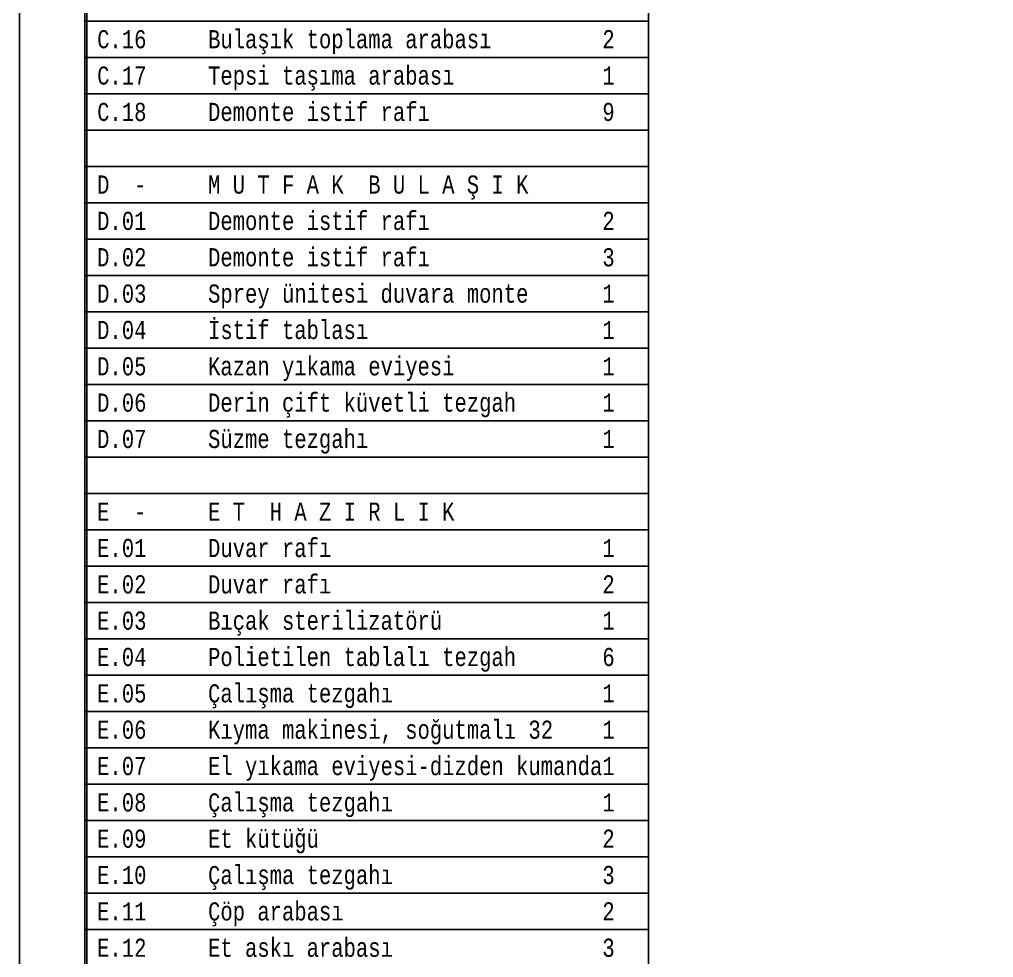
# Model space of a CAD drawing. Header units: millimetres. Extents: x 1443065 to 1517367, y 3763150 to 3779068.
# Drawn here: x 1443065 to 1444514, y 3768400 to 3769796 of the extents above; entities that cross this region are included whole.
import ezdxf

# ---------------------------------------------------------------- set-up
doc = ezdxf.new("R2010")
doc.units = ezdxf.units.MM
for name, color, linetype in [('BL-C', 140, 'Continuous'), ('BL-D', 180, 'Continuous'), ('BL-E', 32, 'Continuous'), ('BL-Z', 117, 'Continuous'), ('m-YAZ_pafta', 7, 'Continuous')]:
    doc.layers.add(name, color=color, linetype=linetype)
doc.styles.add('antet', font='monos.ttf', dxfattribs={"width": 0.8})

msp = doc.modelspace()

# ---------------------------------------------------------------- linework, layer by layer
at = {"layer": 'BL-C'}
for points in [[(1443161.9, 3769793.9), (1444000.2, 3769793.9)], [(1443161.9, 3769739.8), (1444000.2, 3769739.8)], [(1443161.9, 3769685.7), (1444000.2, 3769685.7)], [(1443161.9, 3769631.6), (1444000.2, 3769631.6)], [(1443161.9, 3769577.5), (1444000.2, 3769577.5)]]:
    msp.add_lwpolyline(points, dxfattribs=at)
at = {"layer": 'BL-D'}
for points in [[(1443161.9, 3769523.4), (1444000.2, 3769523.4)], [(1443161.9, 3769469.4), (1444000.2, 3769469.4)], [(1443161.9, 3769415.3), (1444000.2, 3769415.3)], [(1443161.9, 3769361.2), (1444000.2, 3769361.2)], [(1443161.9, 3769307.1), (1444000.2, 3769307.1)], [(1443161.9, 3769253), (1444000.2, 3769253)], [(1443161.9, 3769198.9), (1444000.2, 3769198.9)], [(1443161.9, 3769144.9), (1444000.2, 3769144.9)], [(1443161.9, 3769090.8), (1444000.2, 3769090.8)]]:
    msp.add_lwpolyline(points, dxfattribs=at)
at = {"layer": 'BL-E'}
for points in [[(1443161.9, 3769036.7), (1444000.2, 3769036.7)], [(1443161.9, 3768982.6), (1444000.2, 3768982.6)], [(1443161.9, 3768928.5), (1444000.2, 3768928.5)], [(1443161.9, 3768874.4), (1444000.2, 3768874.4)], [(1443161.9, 3768820.4), (1444000.2, 3768820.4)], [(1443161.9, 3768766.3), (1444000.2, 3768766.3)], [(1443161.9, 3768712.2), (1444000.2, 3768712.2)], [(1443161.9, 3768658.1), (1444000.2, 3768658.1)], [(1443161.9, 3768604), (1444000.2, 3768604)], [(1443161.9, 3768549.9), (1444000.2, 3768549.9)], [(1443161.9, 3768495.9), (1444000.2, 3768495.9)], [(1443161.9, 3768441.8), (1444000.2, 3768441.8)]]:
    msp.add_lwpolyline(points, dxfattribs=at)
at = {"layer": 'BL-Z'}
for p, q in [((1443164.6, 3773049.7), (1443164.6, 3763260.5)), ((1443161.9, 3773038.9), (1443161.9, 3763249.7)), ((1444000.2, 3773038.9), (1444000.2, 3763249.7))]:
    msp.add_line(p, q, dxfattribs=at)
at = {"layer": 'm-YAZ_pafta'}
for points in [[(1443064.6, 3773149.7), (1456820.5, 3773149.7), (1456820.5, 3763149.7), (1443064.6, 3763149.7)], [(1443164.6, 3773049.7), (1456720.5, 3773049.7), (1456720.5, 3763249.7), (1443164.6, 3763249.7)]]:
    msp.add_lwpolyline(points, close=True, dxfattribs=at)

# ---------------------------------------------------------------- texts
at = {"layer": 'BL-C', "style": 'antet', "width": 0.8}
for s, p in [(' C.16     Bulaşık toplama arabası         2', (1443161.9, 3769753.3)), (' C.17     Tepsi taşıma arabası            1', (1443161.9, 3769699.2)), (' C.18     Demonte istif rafı              9', (1443161.9, 3769645.1))]:
    msp.add_text(s, height=27.042, dxfattribs=at).set_placement(p)
at = {"layer": 'BL-D', "style": 'antet', "width": 0.8}
for s, p in [(' D  -     M U T F A K  B U L A Ş I K', (1443161.9, 3769537)), (' D.01     Demonte istif rafı              2', (1443161.9, 3769482.9)), (' D.02     Demonte istif rafı              3', (1443161.9, 3769428.8)), (' D.03     Sprey ünitesi duvara monte      1', (1443161.9, 3769374.7)), (' D.04     İstif tablası                   1', (1443161.9, 3769320.6)), (' D.05     Kazan yıkama eviyesi            1', (1443161.9, 3769266.5)), (' D.06     Derin çift küvetli tezgah       1', (1443161.9, 3769212.5)), (' D.07     Süzme tezgahı                   1', (1443161.9, 3769158.4))]:
    msp.add_text(s, height=27.042, dxfattribs=at).set_placement(p)
at = {"layer": 'BL-E', "style": 'antet', "width": 0.8}
for s, p in [(' E  -     E T  H A Z I R L I K', (1443161.9, 3769050.2)), (' E.01     Duvar rafı                      1', (1443161.9, 3768996.1)), (' E.02     Duvar rafı                      2', (1443161.9, 3768942)), (' E.03     Bıçak sterilizatörü             1', (1443161.9, 3768888)), (' E.04     Polietilen tablalı tezgah       6', (1443161.9, 3768833.9)), (' E.05     Çalışma tezgahı                 1', (1443161.9, 3768779.8)), (' E.06     Kıyma makinesi, soğutmalı 32    1', (1443161.9, 3768725.7)), (' E.07     El yıkama eviyesi-dizden kumanda1', (1443161.9, 3768671.6)), (' E.08     Çalışma tezgahı                 1', (1443161.9, 3768617.5)), (' E.09     Et kütüğü                       2', (1443161.9, 3768563.5)), (' E.10     Çalışma tezgahı                 3', (1443161.9, 3768509.4)), (' E.11     Çöp arabası                     2', (1443161.9, 3768455.3)), (' E.12     Et askı arabası                 3', (1443161.9, 3768401.2))]:
    msp.add_text(s, height=27.042, dxfattribs=at).set_placement(p)

doc.saveas('drawing.dxf')
